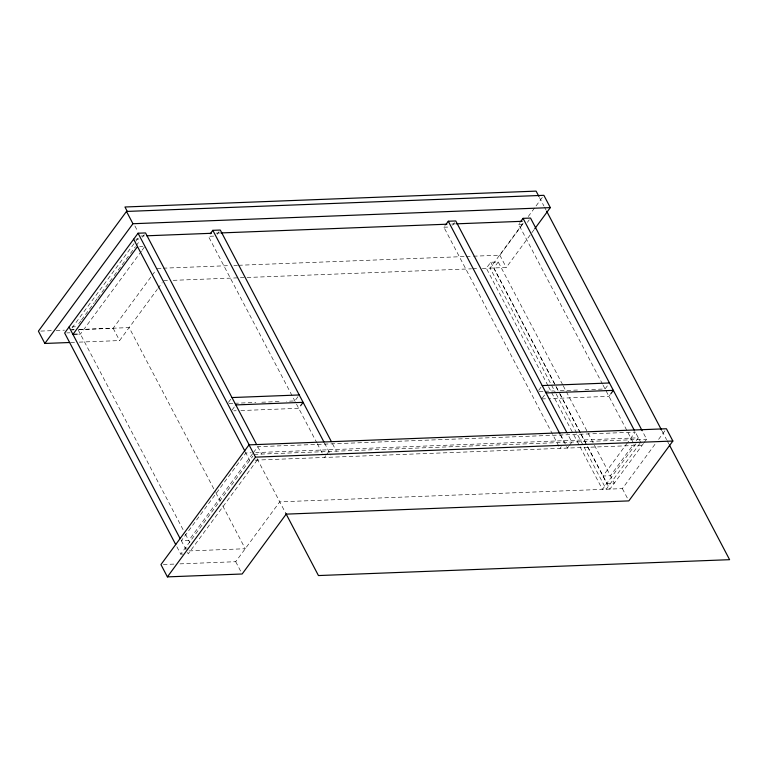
<?xml version="1.0" encoding="UTF-8"?>
<svg xmlns="http://www.w3.org/2000/svg" width="768" height="768" viewBox="0 0 768 768"><rect width="100%" height="100%" fill="white"/><g stroke="black" fill="none" stroke-linecap="round" stroke-linejoin="round"><path stroke-width="0.58" stroke-dasharray="3.84 2.88" d="M72 327.946L138.182 237.984M78.662 323.827L80.794 320.938M81.494 319.968L94.272 302.602M94.982 301.642L97.114 298.742M97.824 297.782L113.443 276.547M114.154 275.587L129.773 254.362M130.483 253.392L135.446 246.643M136.157 245.674L139.709 240.854M142.387 237.206L144.278 234.643M141.446 251.117L80.4 334.099L78.259 334.176M142.157 250.147L144.288 247.258M78.739 329.616L113.155 328.291L151.517 276.144M152.227 275.184L155.779 270.355M79.258 342.134L119.606 340.57L157.258 289.392M157.968 288.432L162.23 282.634M217.142 234.326L219.034 231.754M230.707 399.264L227.558 403.546L233.462 403.315M232.061 410.064L235.2 405.782M252.643 453.648L188.755 540.49L181.286 540.778L245.885 452.976L251.222 452.765M253.354 452.688L257.76 446.698L635.27 432.125L628.08 441.898M176.861 546.73L180.749 554.141L252.902 456.067M297.984 396.672L294.835 400.944L286.579 401.261M257.232 460.051L188.227 553.853L180.998 540.096M558.874 446.246L443.885 227.232L445.142 225.523M452.621 225.235L454.512 222.662M179.933 563.866L235.699 561.706L279.744 501.84L622.378 488.611L655.766 443.232M324.509 457.459L325.766 455.75M326.39 454.896L328.915 451.469M562.656 384.71L498.221 261.974L490.742 262.262L486.346 268.243L548.006 385.69M602.525 384.115L518.64 224.342L519.898 222.634M523.171 223.123L490.08 268.099L555.629 392.957M473.472 256.205L499.824 255.187L523.267 223.325M528.24 216.566L535.344 206.909M536.054 205.949L542.448 197.251M498.221 261.974L493.814 267.955L559.363 392.813M527.376 222.346L529.267 219.782M482.314 268.406L506.275 267.475L531.139 233.683M531.85 232.714L533.981 229.814M540.941 387.293L537.792 391.565L543.696 391.334M542.294 398.083L544.81 394.656M559.987 448.368L561.245 446.659M605.069 388.963L608.218 384.691M568.723 446.371L567.456 448.08L560.794 435.379M569.347 445.507L571.862 442.09L567.418 433.622M610.195 394.627L608.938 396.336L548.746 398.659M627.379 442.848L602.976 476.026L610.454 475.738L633.466 444.451M636.25 440.659L638.342 437.818L255.754 452.592M636 443.77L602.438 489.379L573.552 434.362M639.974 443.299L606.182 489.235L577.296 434.218M643.478 443.482L609.917 489.091L587.136 445.709M644.102 442.627L646.618 439.2L642.73 431.798M658.608 439.363L666.422 428.746M140.784 236.026L144.374 235.891M216.115 233.117L219.696 232.982M451.651 224.026L456.432 223.834M135.792 239.126L138.989 239.002M213.744 236.112L208.406 236.323L316.733 442.646M443.885 227.232L449.222 227.021M518.64 224.342L523.978 224.141M139.661 246.499L142.867 246.374M157.2 268.426L161.99 268.234M163.19 268.186L229.075 265.642M233.875 265.459L237.466 265.325M238.666 265.277L465.082 256.531M466.282 256.483L472.272 256.253M163.651 280.704L168.442 280.522M173.213 280.339L471.533 268.819M472.733 268.771L478.118 268.56M72.259 326.89L75.466 326.765M70.589 329.866L74.179 329.722M78.96 329.539L129.149 327.6L215.251 491.606M40.771 331.085L51.456 330.672M56.198 330.49L64.502 330.163M71.626 329.894L73.997 329.798M66.787 332.918L69.994 332.794M70.954 342.451L74.515 342.317M234.643 403.267L255.888 402.451M261.792 402.221L279.494 401.539M544.877 391.286L554.314 390.931M560.218 390.701L577.92 390.019M585.005 389.741L602.707 389.059M233.789 410.822L236.15 410.736M240.874 410.554L298.704 408.317M541.661 398.938L547.565 398.707M254.16 454.358L646.618 439.2M255.091 460.138L642.211 445.19L634.57 430.704M185.155 548.15L187.286 548.064M189.082 550.906L245.251 548.736L222.47 505.354M180.749 554.141L182.88 554.054M163.325 564.509L175.19 564.048M539.443 197.491L543.907 205.987M544.464 207.053L546.144 210.24M662.131 431.165L666.586 439.661M667.142 440.717L668.822 443.904M603.072 385.171L634.742 445.478M499.824 255.187L506.275 267.475M622.378 488.611L627.754 498.854M563.213 385.766L587.654 432.317M588.211 433.373L614.323 483.11L606.845 483.398L586.848 445.306M559.92 393.869L580.474 433.018M581.03 434.074L586.589 444.653M490.742 262.262L555.734 386.054M556.291 387.11L559.075 392.4M559.632 393.456L586.291 444.25M556.186 394.013L576.739 433.162M548.554 386.746L572.995 433.306M560.506 434.976L564.394 442.378M332.496 443.779L336.384 451.181M324.47 443.011L330.874 455.05M317.29 443.702L323.395 455.338M257.741 446.659L261.629 454.07M134.899 225.946L137.779 231.427M257.107 458.717L285.658 513.101M245.309 451.882L249.754 460.349M215.808 492.662L220.253 501.13M113.155 328.291L119.606 340.57M235.699 561.706L241.075 571.949M78.192 329.885L184.848 533.05M185.405 534.106L189.869 542.592"/><path stroke-width="1.15" d="M534.691 228.854L550.32 207.61L543.869 195.322L126.49 211.44L38.4 331.171L44.851 343.459L69.773 342.499M44.851 343.459L132.941 223.728L550.32 207.61M256.637 444.547L145.536 232.934L138.058 233.222L64.646 333.005L175.747 544.618M137.52 246.576L72.922 334.387L77.194 334.224M210.298 233.76L212.813 230.333L220.291 230.045L331.392 441.658M249.034 444.864L160.944 564.595L167.395 576.883L242.15 573.994L286.195 514.128L628.829 500.899L672.874 441.034L666.422 428.746L249.034 444.864L255.485 457.142L167.395 576.883M300.595 405.754L303.11 402.326L235.834 404.928M445.776 224.669L448.291 221.242L455.77 220.954L566.861 432.566M520.531 221.779L523.046 218.352L530.525 218.064L642.173 430.742M610.829 393.773L613.344 390.355L546.067 392.947M146.765 235.795L211.334 233.299M220.896 232.934L446.87 224.208M456.432 223.834L522.192 221.299M231.965 397.555L299.242 394.963M542.198 385.574L609.475 382.982M255.485 457.142L672.874 441.034M538.886 196.426L536.102 191.117L124.954 206.995L127.181 211.238M546.701 211.296L661.565 430.099M669.379 444.97L729.6 559.68L318.451 575.558L285.83 513.427M523.046 218.352L634.147 429.974M448.291 221.242L559.949 433.91M212.813 230.333L323.914 441.946M138.058 233.222L249.158 444.835M126.49 211.44L132.941 223.728M133.651 239.213L244.752 450.826M69.053 327.014L180.154 538.627"/></g></svg>
